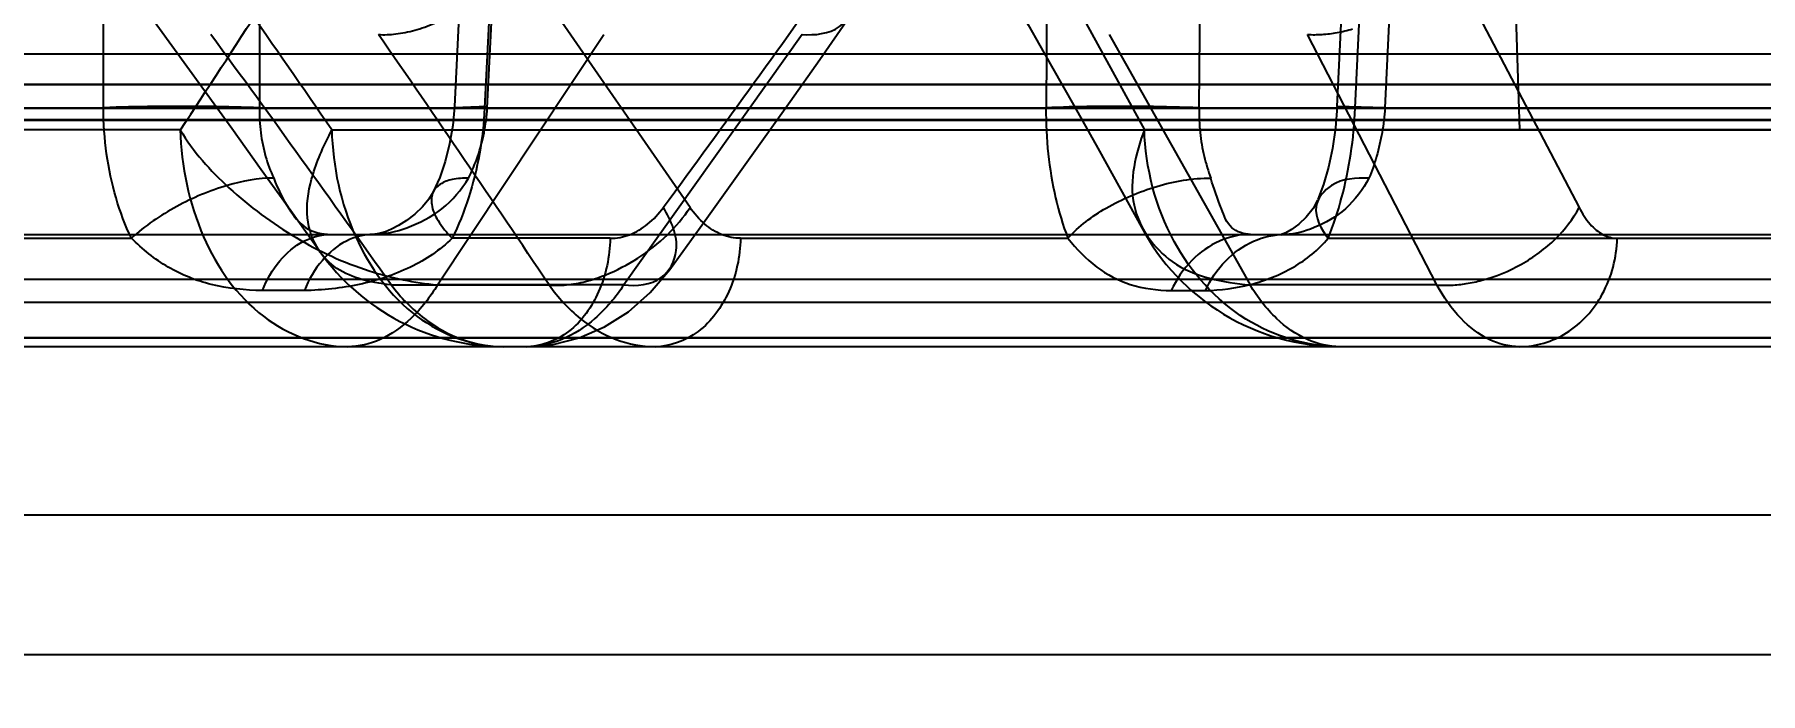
# Model space of a CAD drawing. Header units: millimetres. Extents: x 1236 to 1656, y -100 to 494.
# Drawn here: x 1496.357 to 1497.278, y 392.865 to 393.217 of the extents above; entities that cross this region are included whole.
import ezdxf

# ---------------------------------------------------------------- set-up
doc = ezdxf.new("R2010")
doc.units = ezdxf.units.MM
doc.header["$LTSCALE"] = 0.1
doc.layers.add('DIM', color=3, linetype='Continuous')
doc.styles.get("Standard").update_dxf_attribs({"font": 'arial.ttf'})
doc.dimstyles.new('ISO-25', dxfattribs={"dimtxt": 2.5, "dimasz": 2.5, "dimexe": 1.25, "dimexo": 0.625, "dimtad": 1, "dimlfac": 5, "dimtxsty": 'Standard', "dimcen": 2.5, "dimadec": 0, "dimazin": 0, "dimtfac": 1, "dimtmove": 0, "dimatfit": 3, "dimfxl": 0, "dimarcsym": 0})

# ---------------------------------------------------------------- blocks, each defined once
blk = doc.blocks.new('*D54')
at = {"layer": 'Defpoints', "color": 0}
for p in [(1493.43923, 422.66066), (1493.43923, 405.52967), (1563.44079, 391.52936)]:
    blk.add_point(p, dxfattribs=at)
at = {"layer": 'DIM', "color": 0, "lineweight": -2}
for p, q in [((1493.43923, 406.15467), (1493.43923, 423.91066)), ((1563.44079, 392.15436), (1563.44079, 423.91066)), ((1560.94079, 422.66066), (1495.93923, 422.66066))]:
    blk.add_line(p, q, dxfattribs=at)
at = {"layer": 'DIM', "color": 0}
for points in [[(1495.93923, 423.07733), (1495.93923, 422.24399), (1493.43923, 422.66066)], [(1560.94079, 423.07733), (1560.94079, 422.24399), (1563.44079, 422.66066)]]:
    blk.add_solid(points, dxfattribs=at)
at = {"layer": 'DIM', "color": 0, "insert": (1528.44001, 424.56295), "char_height": 2.5, "attachment_point": 5}
blk.add_mtext('350', dxfattribs=at)

msp = doc.modelspace()

# ---------------------------------------------------------------- linework, layer by layer
for p, q in [((1497.13001, 393.77742), (1497.14968, 393.16651)), ((1496.39338, 393.17825), (1496.39314, 393.46276)), ((1496.47647, 393.46276), (1496.47671, 393.17825)), ((1496.59461, 393.46305), (1496.58082, 393.17906)), ((1496.6107, 393.46223), (1496.59691, 393.17825)), ((1496.59835, 393.17824), (1496.61214, 393.46223)), ((1496.89895, 393.46149), (1496.8968, 393.17825)), ((1496.97862, 393.17826), (1496.98062, 393.46152)), ((1497.05229, 393.17901), (1497.06576, 393.46175)), ((1497.06194, 393.17825), (1497.07537, 393.46099)), ((1497.09131, 393.46098), (1497.07783, 393.17824)), ((1496.94951, 393.1666), (1496.87632, 393.3003)), ((1496.70666, 393.12507), (1496.61418, 393.25889)), ((1497.11144, 393.25889), (1497.18147, 393.12507)), ((1496.57181, 393.08371), (1496.66064, 393.21746)), ((1496.76648, 393.21746), (1496.6713, 393.08364)), ((1496.93048, 393.21746), (1497.00575, 393.08364)), ((1497.1055, 393.08364), (1497.03649, 393.21746)), ((1496.29291, 393.2072), (1498.68622, 393.2072)), ((1493.59548, 393.19083), (1499.99251, 393.19083)), ((1502.21124, 393.19011), (1493.59555, 393.19131)), ((1494.49026, 393.17825), (1512.05341, 393.17824)), ((1494.85707, 393.17819), (1512.05975, 393.17819)), ((1496.58082, 393.17825), (1496.59691, 393.17906)), ((1496.59835, 393.17906), (1496.58082, 393.17824)), ((1497.07783, 393.17824), (1497.05243, 393.179)), ((1512.25767, 393.17183), (1474.62074, 393.17183)), ((1476.60823, 393.17177), (1505.5604, 393.17178)), ((1496.43447, 393.16653), (1495.34759, 393.16648)), ((1496.51533, 393.16649), (1497.14968, 393.16651)), ((1497.46231, 393.16649), (1496.94951, 393.1666)), ((1497.14968, 393.16651), (1497.33945, 393.1665)), ((1494.55356, 393.11069), (1512.06487, 393.11069)), ((1495.03049, 393.10859), (1496.40827, 393.10859)), ((1496.66405, 393.10859), (1496.57957, 393.10859)), ((1496.73367, 393.10859), (1496.90845, 393.10859)), ((1497.04745, 393.10859), (1497.7322, 393.10859)), ((1493.43926, 393.08671), (1498.08973, 393.08679)), ((1496.50066, 393.08068), (1496.47822, 393.08068)), ((1496.54708, 393.08364), (1496.63138, 393.08364)), ((1496.6713, 393.08364), (1496.57181, 393.08371)), ((1496.96364, 393.08068), (1496.98189, 393.08068)), ((1497.1055, 393.08364), (1497.00575, 393.08364)), ((1500.05372, 393.07424), (1493.5352, 393.07433)), ((1493.53531, 393.0744), (1501.43343, 393.07438)), ((1493.43866, 393.05545), (1501.43468, 393.05549)), ((1501.43465, 393.0554), (1493.43911, 393.05548)), ((1497.70094, 393.05068), (1494.67144, 393.05068)), ((1501.43941, 392.96068), (1485.43905, 392.96068)), ((1498.11137, 392.88602), (1493.43928, 392.8862))]:
    msp.add_line(p, q)
for points in [[(1496.87465, 393.24453), (1496.88727, 393.22256), (1496.89978, 393.20061), (1496.91217, 393.17867), (1496.92445, 393.15676), (1496.9366, 393.13486), (1496.94864, 393.11299)], [(1496.41382, 393.2336), (1496.42993, 393.21155), (1496.44594, 393.1895), (1496.46185, 393.16746), (1496.47767, 393.14542), (1496.4934, 393.12338), (1496.50904, 393.10135)], [(1496.69582, 393.09192), (1496.71203, 393.11433), (1496.72815, 393.13677), (1496.74417, 393.15922), (1496.7601, 393.18168), (1496.77593, 393.20417), (1496.79167, 393.22668)], [(1496.58082, 393.17907), (1496.57992, 393.16886), (1496.57825, 393.15898), (1496.57589, 393.14966), (1496.57293, 393.14106), (1496.56953, 393.13344)], [(1497.05229, 393.17901), (1497.05136, 393.16754), (1497.04976, 393.15664), (1497.04758, 393.1465), (1497.04495, 393.1373), (1497.04203, 393.12933)], [(1496.56939, 393.13315), (1496.56715, 393.12943), (1496.56384, 393.12541), (1496.55962, 393.1214), (1496.55527, 393.11805), (1496.55098, 393.11535), (1496.54713, 393.11339), (1496.54395, 393.1121), (1496.54137, 393.1113), (1496.53949, 393.11089), (1496.53823, 393.11072), (1496.53749, 393.11069)], [(1497.04187, 393.12892), (1497.03947, 393.12449), (1497.03581, 393.11995), (1497.03176, 393.11617), (1497.02793, 393.11335), (1497.02485, 393.11156), (1497.02298, 393.11073), (1497.02229, 393.11049), (1497.02281, 393.11058), (1497.02456, 393.11069)], [(1496.61936, 393.05068), (1496.63354, 393.05187), (1496.64747, 393.05538), (1496.66099, 393.06122), (1496.67372, 393.06931), (1496.6854, 393.07957), (1496.69581, 393.0919)]]:
    msp.add_lwpolyline(points)
for centre, radius, start, end in [((1488.17558, 387.42918), 10.12266, 34.525952, 35.450592), ((1489.79967, 397.53949), 7.94628, 326.611323, 327.759106), ((1489.78796, 398.20412), 8.57134, 323.660995, 324.763738), ((1488.32363, 387.26468), 10.07399, 35.283429, 36.221265), ((1488.56233, 387.68515), 9.70841, 33.783993, 34.739573), ((1497.05386, 393.17069), 0.12, 207.446, 270), ((1496.60698, 393.17069), 0.12, 215.06078, 269.99999)]:
    msp.add_arc(centre, radius, start, end)
for points, knots in [([(1496.76648, 393.21746), (1496.77328, 393.21703), (1496.78738, 393.21822), (1496.79857, 393.23855), (1496.7927, 393.25219), (1496.78886, 393.25889)], [0, 0, 0, 0, 0.336593, 0.618953, 1, 1, 1, 1]), ([(1496.54023, 393.21746), (1496.54331, 393.21725), (1496.54987, 393.21753), (1496.55995, 393.21963), (1496.56673, 393.22204), (1496.57018, 393.22349)], [0, 0, 0, 0, 0.301223, 0.635418, 1, 1, 1, 1]), ([(1497.03649, 393.21746), (1497.03906, 393.21731), (1497.04436, 393.21736), (1497.05242, 393.21838), (1497.05782, 393.21966), (1497.06055, 393.22044)], [0, 0, 0, 0, 0.317035, 0.650635, 1, 1, 1, 1]), ([(1496.40827, 393.10859), (1496.40498, 393.11556), (1496.39943, 393.13034), (1496.39444, 393.1538), (1496.39335, 393.17004), (1496.39335, 393.17824)], [0, 0, 0, 0, 0.322029, 0.65698, 1, 1, 1, 1]), ([(1496.47671, 393.17825), (1496.46796, 393.17866), (1496.4491, 393.1791), (1496.42132, 393.17903), (1496.40229, 393.17876), (1496.39338, 393.17825)], [0, 0, 0, 0, 0.315288, 0.678625, 1, 1, 1, 1]), ([(1496.47668, 393.17825), (1496.47659, 393.17383), (1496.47704, 393.16508), (1496.47958, 393.15243), (1496.48252, 393.14446), (1496.48429, 393.14072)], [0, 0, 0, 0, 0.343412, 0.678144, 1, 1, 1, 1]), ([(1496.59695, 393.17824), (1496.59655, 393.17003), (1496.59474, 393.15378), (1496.58894, 393.13034), (1496.58303, 393.11556), (1496.57957, 393.10859)], [0, 0, 0, 0, 0.341613, 0.676857, 1, 1, 1, 1]), ([(1496.58833, 393.14072), (1496.59025, 393.14447), (1496.59357, 393.15242), (1496.59692, 393.16504), (1496.59808, 393.1738), (1496.59838, 393.17824)], [0, 0, 0, 0, 0.323753, 0.658057, 1, 1, 1, 1]), ([(1496.89677, 393.17824), (1496.8967, 393.17006), (1496.89747, 393.15391), (1496.90134, 393.13052), (1496.90577, 393.11563), (1496.90845, 393.10859)], [0, 0, 0, 0, 0.345901, 0.681597, 1, 1, 1, 1]), ([(1496.97862, 393.17826), (1496.96933, 393.17864), (1496.95034, 393.17907), (1496.92306, 393.17909), (1496.90507, 393.17871), (1496.8968, 393.17825)], [0, 0, 0, 0, 0.340768, 0.696258, 1, 1, 1, 1]), ([(1496.9786, 393.17826), (1496.97849, 393.17384), (1496.97879, 393.16513), (1496.98099, 393.15253), (1496.98339, 393.14452), (1496.98484, 393.14072)], [0, 0, 0, 0, 0.346246, 0.681301, 1, 1, 1, 1]), ([(1497.04745, 393.10859), (1497.0503, 393.11563), (1497.05519, 393.13049), (1497.06001, 393.15386), (1497.06158, 393.17003), (1497.06196, 393.17824)], [0, 0, 0, 0, 0.318918, 0.654847, 1, 1, 1, 1]), ([(1497.07786, 393.17824), (1497.07754, 393.17381), (1497.07649, 393.16509), (1497.07365, 393.1525), (1497.07088, 393.14451), (1497.06928, 393.14072)], [0, 0, 0, 0, 0.344891, 0.680868, 1, 1, 1, 1]), ([(1496.43438, 393.16657), (1496.43488, 393.14708), (1496.44262, 393.10966), (1496.47379, 393.06425), (1496.5078, 393.05068), (1496.5237, 393.05068)], [0, 0, 0, 0, 0.366882, 0.700729, 1, 1, 1, 1]), ([(1496.43438, 393.16657), (1496.44116, 393.15492), (1496.46058, 393.13356), (1496.49493, 393.10796), (1496.53302, 393.0903), (1496.55946, 393.08484), (1496.57181, 393.08371)], [0, 0, 0, 0, 0.244725, 0.514733, 0.774788, 1, 1, 1, 1]), ([(1496.50726, 393.10413), (1496.50417, 393.10944), (1496.50056, 393.12278), (1496.5049, 393.14455), (1496.51137, 393.15882), (1496.51528, 393.16646)], [0, 0, 0, 0, 0.282124, 0.605776, 1, 1, 1, 1]), ([(1496.51528, 393.16646), (1496.5158, 393.14696), (1496.52383, 393.10934), (1496.55611, 393.06398), (1496.59071, 393.05068), (1496.60698, 393.05068)], [0, 0, 0, 0, 0.363549, 0.696966, 1, 1, 1, 1]), ([(1496.9493, 393.16672), (1496.94475, 393.15391), (1496.93759, 393.12692), (1496.96346, 393.08989), (1496.99137, 393.08514), (1497.00575, 393.08364)], [0, 0, 0, 0, 0.338142, 0.640252, 1, 1, 1, 1]), ([(1497.05386, 393.05068), (1497.03639, 393.05068), (1496.99944, 393.06194), (1496.9601, 393.10625), (1496.9499, 393.1461), (1496.9493, 393.16672)], [0, 0, 0, 0, 0.306991, 0.637712, 1, 1, 1, 1]), ([(1496.48431, 393.14074), (1496.47594, 393.14085), (1496.45784, 393.13729), (1496.432, 393.12639), (1496.4155, 393.1153), (1496.40827, 393.10859)], [0, 0, 0, 0, 0.2989, 0.64739, 1, 1, 1, 1]), ([(1496.48429, 393.14072), (1496.48646, 393.13501), (1496.49121, 393.1256), (1496.50056, 393.11282), (1496.51021, 393.11069), (1496.51479, 393.11069)], [0, 0, 0, 0, 0.401586, 0.699042, 1, 1, 1, 1]), ([(1496.53764, 393.11069), (1496.54369, 393.1107), (1496.55671, 393.11387), (1496.57503, 393.12335), (1496.5846, 393.13453), (1496.58833, 393.14072)], [0, 0, 0, 0, 0.297641, 0.64487, 1, 1, 1, 1]), ([(1496.56953, 393.13343), (1496.56851, 393.1314), (1496.5681, 393.12565), (1496.57223, 393.11701), (1496.57677, 393.11149), (1496.57957, 393.10859)], [0, 0, 0, 0, 0.24237, 0.570588, 1, 1, 1, 1]), ([(1496.58831, 393.14074), (1496.58543, 393.14078), (1496.58022, 393.14045), (1496.57343, 393.13818), (1496.57036, 393.13508), (1496.56953, 393.13343)], [0, 0, 0, 0, 0.411146, 0.737624, 1, 1, 1, 1]), ([(1496.90845, 393.10859), (1496.91424, 393.11508), (1496.92944, 393.12625), (1496.95552, 393.13736), (1496.97511, 393.14085), (1496.98485, 393.14074)], [0, 0, 0, 0, 0.307949, 0.654979, 1, 1, 1, 1]), ([(1497.00605, 393.11069), (1497.00252, 393.11069), (1496.99449, 393.11327), (1496.98975, 393.12641), (1496.98634, 393.13516), (1496.98484, 393.14072)], [0, 0, 0, 0, 0.26859, 0.56207, 1, 1, 1, 1]), ([(1497.06928, 393.14072), (1497.06607, 393.13464), (1497.05783, 393.12352), (1497.04145, 393.11417), (1497.02991, 393.11071), (1497.02469, 393.11069)], [0, 0, 0, 0, 0.369567, 0.719671, 1, 1, 1, 1]), ([(1497.06927, 393.14074), (1497.06247, 393.14082), (1497.05021, 393.14042), (1497.03739, 393.12458), (1497.04377, 393.11338), (1497.04745, 393.10859)], [0, 0, 0, 0, 0.389131, 0.653927, 1, 1, 1, 1]), ([(1496.66133, 393.08896), (1496.66745, 393.09139), (1496.67929, 393.0976), (1496.69474, 393.10977), (1496.70325, 393.11977), (1496.70666, 393.12507)], [0, 0, 0, 0, 0.336153, 0.677941, 1, 1, 1, 1]), ([(1496.66405, 393.10859), (1496.66753, 393.10859), (1496.6748, 393.11002), (1496.68462, 393.11595), (1496.68998, 393.12178), (1496.6924, 393.12507)], [0, 0, 0, 0, 0.308552, 0.638575, 1, 1, 1, 1]), ([(1496.6713, 393.08364), (1496.67804, 393.08307), (1496.69209, 393.08393), (1496.70284, 393.10462), (1496.69648, 393.11819), (1496.6924, 393.12507)], [0, 0, 0, 0, 0.33339, 0.605782, 1, 1, 1, 1]), ([(1496.73367, 393.10859), (1496.7303, 393.10859), (1496.72327, 393.11001), (1496.71388, 393.11597), (1496.70889, 393.12179), (1496.70666, 393.12507)], [0, 0, 0, 0, 0.308477, 0.637713, 1, 1, 1, 1]), ([(1497.12956, 393.08613), (1497.13693, 393.0881), (1497.15116, 393.09398), (1497.1692, 393.10717), (1497.17836, 393.11886), (1497.18147, 393.12507)], [0, 0, 0, 0, 0.344178, 0.686281, 1, 1, 1, 1]), ([(1497.18147, 393.12507), (1497.18309, 393.12189), (1497.18665, 393.11629), (1497.19368, 393.11016), (1497.19931, 393.10859), (1497.20189, 393.10859)], [0, 0, 0, 0, 0.390353, 0.71694, 1, 1, 1, 1]), ([(1496.47822, 393.08068), (1496.46905, 393.08083), (1496.45154, 393.08251), (1496.4272, 393.0921), (1496.41423, 393.10277), (1496.40827, 393.10859)], [0, 0, 0, 0, 0.356165, 0.676439, 1, 1, 1, 1]), ([(1496.47822, 393.08068), (1496.48053, 393.08637), (1496.48636, 393.09663), (1496.49919, 393.10783), (1496.5098, 393.11069), (1496.51483, 393.11069)], [0, 0, 0, 0, 0.368834, 0.697706, 1, 1, 1, 1]), ([(1496.53754, 393.11069), (1496.53258, 393.11069), (1496.52202, 393.10793), (1496.50899, 393.09685), (1496.50303, 393.08648), (1496.50066, 393.08068)], [0, 0, 0, 0, 0.297007, 0.625128, 1, 1, 1, 1]), ([(1496.57957, 393.10859), (1496.57315, 393.10226), (1496.55728, 393.09177), (1496.53, 393.08289), (1496.5105, 393.08084), (1496.50066, 393.08068)], [0, 0, 0, 0, 0.316708, 0.654205, 1, 1, 1, 1]), ([(1496.66405, 393.10859), (1496.66379, 393.09887), (1496.65992, 393.08017), (1496.64431, 393.05747), (1496.62727, 393.05068), (1496.6193, 393.05068)], [0, 0, 0, 0, 0.365853, 0.700112, 1, 1, 1, 1]), ([(1496.73367, 393.10859), (1496.73342, 393.09886), (1496.72943, 393.08008), (1496.71338, 393.05737), (1496.69608, 393.05068), (1496.68796, 393.05068)], [0, 0, 0, 0, 0.363049, 0.697021, 1, 1, 1, 1]), ([(1496.90845, 393.10859), (1496.9131, 393.10299), (1496.92271, 393.09261), (1496.94205, 393.0825), (1496.95628, 393.08083), (1496.96364, 393.08068)], [0, 0, 0, 0, 0.340965, 0.655111, 1, 1, 1, 1]), ([(1497.00609, 393.11069), (1497.00042, 393.11069), (1496.98863, 393.10809), (1496.97355, 393.0972), (1496.96642, 393.08658), (1496.96364, 393.08068)], [0, 0, 0, 0, 0.311736, 0.641355, 1, 1, 1, 1]), ([(1496.98189, 393.08068), (1496.98463, 393.08648), (1496.99171, 393.09702), (1497.00678, 393.10801), (1497.01875, 393.11069), (1497.02456, 393.11069)], [0, 0, 0, 0, 0.351327, 0.681452, 1, 1, 1, 1]), ([(1496.98189, 393.08068), (1496.99, 393.08084), (1497.00638, 393.083), (1497.02931, 393.09197), (1497.04235, 393.10239), (1497.04745, 393.10859)], [0, 0, 0, 0, 0.332847, 0.670493, 1, 1, 1, 1]), ([(1497.14969, 393.05068), (1497.15839, 393.05068), (1497.17682, 393.05629), (1497.19647, 393.0784), (1497.20158, 393.0983), (1497.20189, 393.10859)], [0, 0, 0, 0, 0.306295, 0.637604, 1, 1, 1, 1]), ([(1496.54708, 393.08364), (1496.5412, 393.08426), (1496.53051, 393.08613), (1496.51615, 393.09263), (1496.5096, 393.10007), (1496.50726, 393.10413)], [0, 0, 0, 0, 0.381938, 0.696803, 1, 1, 1, 1]), ([(1496.63138, 393.08364), (1496.63446, 393.08337), (1496.64102, 393.08349), (1496.6511, 393.08534), (1496.65789, 393.08758), (1496.66133, 393.08896)], [0, 0, 0, 0, 0.302977, 0.637058, 1, 1, 1, 1]), ([(1497.1055, 393.08364), (1497.10807, 393.08344), (1497.11336, 393.08339), (1497.12142, 393.08424), (1497.12683, 393.08541), (1497.12956, 393.08613)], [0, 0, 0, 0, 0.318007, 0.651571, 1, 1, 1, 1]), ([(1496.57181, 393.08371), (1496.56783, 393.0772), (1496.55907, 393.06573), (1496.54239, 393.05364), (1496.52967, 393.05068), (1496.5237, 393.05068)], [0, 0, 0, 0, 0.3773, 0.704774, 1, 1, 1, 1]), ([(1496.54708, 393.08364), (1496.55217, 393.07697), (1496.56356, 393.06519), (1496.58435, 393.05343), (1496.59961, 393.05068), (1496.60698, 393.05068)], [0, 0, 0, 0, 0.356814, 0.686642, 1, 1, 1, 1]), ([(1496.6713, 393.08364), (1496.66691, 393.07708), (1496.65726, 393.06554), (1496.63922, 393.05358), (1496.62572, 393.05068), (1496.6193, 393.05068)], [0, 0, 0, 0, 0.370817, 0.698281, 1, 1, 1, 1]), ([(1496.63138, 393.08364), (1496.63613, 393.07701), (1496.64673, 393.06531), (1496.6664, 393.05347), (1496.68094, 393.05068), (1496.68796, 393.05068)], [0, 0, 0, 0, 0.361188, 0.689412, 1, 1, 1, 1]), ([(1497.05386, 393.05068), (1497.04789, 393.05068), (1497.03519, 393.05363), (1497.0185, 393.06569), (1497.00974, 393.07714), (1497.00575, 393.08364)], [0, 0, 0, 0, 0.295358, 0.622842, 1, 1, 1, 1]), ([(1497.14969, 393.05068), (1497.14415, 393.05068), (1497.13226, 393.05371), (1497.11696, 393.06587), (1497.1091, 393.07719), (1497.1055, 393.08364)], [0, 0, 0, 0, 0.288974, 0.614603, 1, 1, 1, 1])]:
    msp.add_open_spline(points, degree=3, knots=knots)

# ---------------------------------------------------------------- dimensions: what is measured, and where the dimension line sits
at = {"layer": 'DIM'}
dim = msp.add_linear_dim(base=(1493.43923, 422.66066), p1=(1563.44079, 391.52936), p2=(1493.43923, 405.52967), text='350', dimstyle='ISO-25', dxfattribs=at)
dim.commit()
dim.dimension.update_dxf_attribs({"geometry": '*D54', "text_midpoint": (1528.44001, 424.56295)})

doc.saveas('drawing.dxf')
